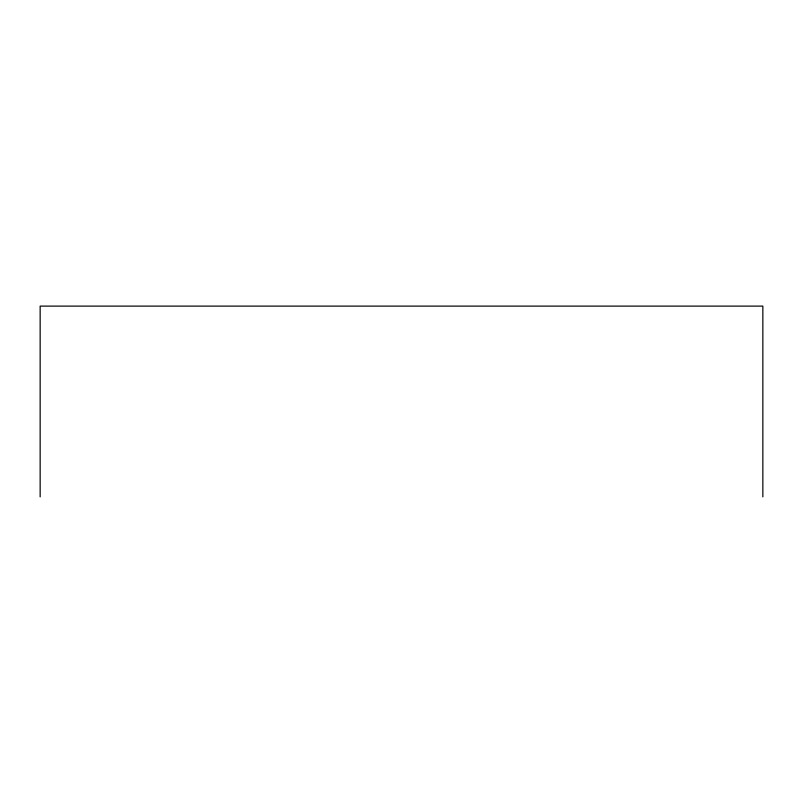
<?xml version="1.0" encoding="UTF-8"?>
<svg xmlns="http://www.w3.org/2000/svg" width="803" height="803" viewBox="0 0 803 803"><rect width="100%" height="100%" fill="white"/><g stroke="black" fill="none" stroke-linecap="round" stroke-linejoin="round"><path stroke-width="1.2" d="M762.85 496.886L762.85 306.114L40.15 306.114L40.15 496.886"/></g></svg>
